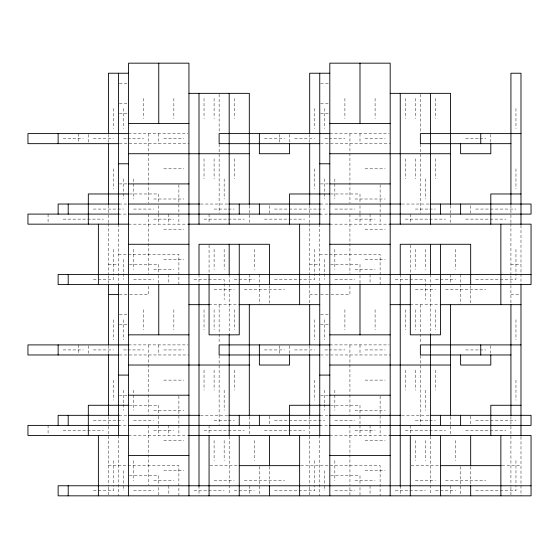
<?xml version="1.0" encoding="UTF-8"?>
<svg xmlns="http://www.w3.org/2000/svg" width="559" height="559" viewBox="0 0 559 559"><rect width="100%" height="100%" fill="white"/><g stroke="black" fill="none" stroke-linecap="round" stroke-linejoin="round"><path stroke-width="0.42" stroke-dasharray="2.79 2.1" d="M119.347 83.291L128.57 83.291M320.587 83.291L329.81 83.291M119.347 103.415L126.893 103.415M320.587 103.415L328.133 103.415M119.347 113.477L128.57 113.477M320.587 113.477L329.81 113.477M128.57 133.601L188.083 133.601M329.81 133.601L389.323 133.601M63.167 138.632L83.291 138.632M93.353 138.632L113.477 138.632M123.539 138.632L126.893 138.632M127.732 138.632L143.663 138.632M163.787 138.632L183.911 138.632M264.407 138.632L284.531 138.632M294.593 138.632L314.717 138.632M324.779 138.632L328.133 138.632M328.971 138.632L344.903 138.632M365.027 138.632L385.151 138.632M465.647 138.632L479.063 138.632M479.901 138.632L485.771 138.632M119.347 143.663L188.942 143.663M320.587 143.663L390.182 143.663M163.787 168.818L183.911 168.818M365.027 168.818L385.151 168.818M119.367 183.911L127.131 183.911M320.607 183.911L328.371 183.911M129.429 193.973L158.756 193.973L158.756 203.197M330.669 193.973L359.996 193.973L359.996 203.197M153.725 199.004L183.911 199.004M354.965 199.004L385.151 199.004M119.081 204.035L127.131 204.035M200.443 204.035L229.19 204.035M320.321 204.035L328.371 204.035M401.683 204.035L430.43 204.035M93.353 209.066L123.539 209.066M133.601 209.066L153.725 209.066M214.097 209.066L227.513 209.066M228.352 209.066L234.221 209.066M274.469 209.066L324.779 209.066M334.841 209.066L354.965 209.066M415.337 209.066L428.753 209.066M429.591 209.066L435.461 209.066M475.709 209.066L515.957 209.066M118.508 214.097L127.131 214.097M319.748 214.097L329.81 214.097M63.167 219.128L103.415 219.128M153.725 219.128L173.849 219.128M204.035 219.128L227.513 219.128M228.352 219.128L244.283 219.128M264.407 219.128L304.655 219.128M354.965 219.128L375.089 219.128M405.275 219.128L428.753 219.128M429.591 219.128L445.523 219.128M465.647 219.128L505.895 219.128M128.57 224.159L188.369 224.159M329.81 224.159L389.609 224.159M163.787 229.19L183.911 229.19M365.027 229.19L385.151 229.19M118.508 254.345L178.88 254.345L178.88 284.531M319.748 254.345L380.12 254.345L380.12 284.531M163.787 259.376L183.911 259.376M365.027 259.376L385.151 259.376M108.446 264.407L118.508 264.407M129.429 264.407L158.756 264.407L158.756 272.792M309.686 264.407L319.748 264.407M330.669 264.407L359.996 264.407L359.996 272.792M510.926 264.407L520.988 264.407M153.725 269.438L173.849 269.438M354.965 269.438L375.089 269.438M93.353 279.5L113.477 279.5L113.477 273.63M133.601 279.5L153.725 279.5M193.973 279.5L224.159 279.5L224.159 299.624M234.221 279.5L254.345 279.5M274.469 279.5L314.717 279.5L314.717 273.63M334.841 279.5L354.965 279.5M395.213 279.5L425.399 279.5L425.399 299.624M435.461 279.5L455.585 279.5M475.709 279.5L515.957 279.5L515.957 273.63M214.097 289.562L234.221 289.562M244.283 289.562L284.531 289.562M415.337 289.562L435.461 289.562M445.523 289.562L485.771 289.562M119.347 294.593L128.856 294.593M129.723 294.593L148.694 294.593L148.694 285.369M309.686 294.593L318.909 294.593M320.587 294.593L330.096 294.593M330.963 294.593L349.934 294.593L349.934 285.369M510.926 294.593L520.149 294.593M209.066 304.655L238.393 304.655M410.306 304.655L439.633 304.655M119.347 314.717L126.893 314.717M320.587 314.717L328.133 314.717M119.347 324.779L128.57 324.779M320.587 324.779L329.81 324.779M128.57 344.903L188.083 344.903M329.81 344.903L389.323 344.903M63.167 349.934L83.291 349.934M93.353 349.934L113.477 349.934M123.539 349.934L126.893 349.934M127.732 349.934L143.663 349.934M163.787 349.934L183.911 349.934M264.407 349.934L284.531 349.934M294.593 349.934L314.717 349.934M324.779 349.934L328.133 349.934M328.971 349.934L344.903 349.934M365.027 349.934L385.151 349.934M465.647 349.934L479.063 349.934M479.901 349.934L485.771 349.934M119.347 354.965L188.942 354.965M320.587 354.965L390.182 354.965M163.787 380.12L183.911 380.12M365.027 380.12L385.151 380.12M119.367 395.213L127.131 395.213M320.607 395.213L328.371 395.213M129.429 405.275L158.756 405.275L158.756 414.499M330.669 405.275L359.996 405.275L359.996 414.499M153.725 410.306L183.911 410.306M354.965 410.306L385.151 410.306M119.081 415.337L127.131 415.337M200.443 415.337L229.19 415.337M320.321 415.337L328.371 415.337M401.683 415.337L430.43 415.337M93.353 420.368L123.539 420.368M133.601 420.368L153.725 420.368M214.097 420.368L227.513 420.368M228.352 420.368L234.221 420.368M274.469 420.368L324.779 420.368M334.841 420.368L354.965 420.368M415.337 420.368L428.753 420.368M429.591 420.368L435.461 420.368M475.709 420.368L515.957 420.368M118.508 425.399L127.131 425.399M319.748 425.399L329.81 425.399M63.167 430.43L103.415 430.43M153.725 430.43L173.849 430.43M204.035 430.43L227.513 430.43M228.352 430.43L244.283 430.43M264.407 430.43L304.655 430.43M354.965 430.43L375.089 430.43M405.275 430.43L428.753 430.43M429.591 430.43L445.523 430.43M465.647 430.43L505.895 430.43M128.57 435.461L188.369 435.461M329.81 435.461L389.609 435.461M163.787 440.492L183.911 440.492M365.027 440.492L385.151 440.492M108.446 465.647L178.88 465.647L178.88 495.833M209.925 465.647L238.393 465.647M300.777 465.647L380.12 465.647L380.12 495.833M411.165 465.647L439.633 465.647M502.017 465.647L520.988 465.647M163.787 470.678L183.911 470.678M365.027 470.678L385.151 470.678M129.429 475.709L158.756 475.709L158.756 484.933M330.669 475.709L359.996 475.709L359.996 484.933M153.725 480.74L173.849 480.74M214.097 480.74L234.221 480.74M244.283 480.74L284.531 480.74M354.965 480.74L375.089 480.74M415.337 480.74L435.461 480.74M445.523 480.74L485.771 480.74M93.353 490.802L113.477 490.802L113.477 485.771M133.601 490.802L153.725 490.802M193.973 490.802L224.159 490.802M234.221 490.802L254.345 490.802M274.469 490.802L314.717 490.802L314.717 485.771M334.841 490.802L354.965 490.802M395.213 490.802L425.399 490.802M435.461 490.802L455.585 490.802M475.709 490.802L515.957 490.802L515.957 485.771M520.988 225.312L520.988 273.61M520.988 273.896L520.988 283.378M520.988 436.614L520.988 495.833M515.957 108.446L515.957 128.57M515.957 168.818L515.957 188.942M515.957 249.314L515.957 272.792M515.957 319.748L515.957 339.872M515.957 380.12L515.957 400.244M515.957 460.616L515.957 484.933M510.926 205.188L510.926 223.3M510.926 223.586L510.926 274.755M510.926 275.622L510.926 285.104M510.926 285.39L510.926 303.502M510.926 416.49L510.926 486.344M510.926 487.21L510.926 495.833M490.802 134.44L490.802 142.825M490.802 345.741L490.802 353.288M470.678 205.712L470.678 213.258M470.678 285.684L470.678 302.929M470.678 416.175L470.678 424.56M470.678 466.506L470.678 484.618M460.616 274.469L460.616 304.655M460.616 466.506L460.616 494.994M455.585 249.314L455.585 269.438M455.585 440.492L455.585 460.616M450.554 205.474L450.554 214.097M450.554 214.936L450.554 222.482M450.554 274.469L450.554 283.692M450.554 416.776L450.554 425.399M450.554 426.238L450.554 434.623M450.554 485.771L450.554 494.994M435.461 98.384L435.461 118.508M435.461 158.756L435.461 178.88M435.461 309.686L435.461 329.81M435.461 370.058L435.461 390.182M430.43 274.469L430.43 333.982M430.43 436.32L430.43 494.994M425.399 178.88L425.399 199.004M425.399 249.314L425.399 269.438M425.399 390.182L425.399 410.306M425.399 440.492L425.399 460.616M420.368 94.212L420.368 133.028M420.368 144.236L420.368 213.238M420.368 304.655L420.368 343.464M420.368 355.538L420.368 424.54M415.337 98.384L415.337 118.508M415.337 158.756L415.337 178.88M415.337 249.314L415.337 269.438M415.337 309.686L415.337 329.81M415.337 370.058L415.337 390.182M415.337 440.492L415.337 460.616M410.306 214.097L410.306 222.482M410.306 245.142L410.306 273.61M410.306 425.399L410.306 434.623M405.275 98.384L405.275 118.508M405.275 158.756L405.275 178.88M405.275 309.686L405.275 329.81M405.275 370.058L405.275 390.182M400.244 274.469L400.244 283.092M400.244 485.771L400.244 495.833M380.12 184.77L380.12 213.258M380.12 214.097L380.12 224.159M380.12 396.072L380.12 424.56M380.12 425.399L380.12 435.461M375.089 98.384L375.089 118.508M375.089 309.686L375.089 329.81M370.058 214.097L370.058 224.159M370.058 274.469L370.058 283.692M370.058 425.399L370.058 435.461M370.058 485.771L370.058 494.994M359.996 133.601L359.996 143.663M359.996 205.712L359.996 213.258M359.996 214.097L359.996 224.159M359.996 275.308L359.996 283.092M359.996 344.903L359.996 354.965M359.996 416.175L359.996 424.56M359.996 425.399L359.996 435.461M359.996 487.448L359.996 494.994M349.934 133.601L349.934 203.176M349.934 214.097L349.934 273.61M349.934 344.903L349.934 393.774M349.934 394.64L349.934 414.478M349.934 425.399L349.934 453.859M349.934 454.726L349.934 484.912M349.934 487.448L349.934 494.994M344.903 98.384L344.903 118.508M344.903 309.686L344.903 329.81M334.841 178.88L334.841 199.004M334.841 249.314L334.841 269.438M334.841 390.182L334.841 410.306M334.841 460.616L334.841 480.74M324.779 108.446L324.779 128.57M324.779 178.88L324.779 199.004M324.779 259.376L324.779 272.792M324.779 273.63L324.779 279.5M324.779 319.748L324.779 339.872M324.779 390.182L324.779 403.598M324.779 404.436L324.779 410.306M324.779 470.678L324.779 484.933M324.779 485.771L324.779 490.802M319.748 224.159L319.748 284.531M319.748 435.461L319.748 495.833M314.717 108.446L314.717 128.57M314.717 168.818L314.717 188.942M314.717 249.314L314.717 272.792M314.717 319.748L314.717 339.872M314.717 380.12L314.717 400.244M314.717 460.616L314.717 484.933M309.686 134.44L309.686 142.825M309.686 205.188L309.686 223.3M309.686 223.586L309.686 274.755M309.686 275.622L309.686 285.104M309.686 285.39L309.686 303.502M309.686 345.741L309.686 353.526M309.686 416.49L309.686 486.344M309.686 487.21L309.686 495.833M289.562 134.44L289.562 142.825M289.562 345.741L289.562 353.288M279.5 134.44L279.5 142.825M279.5 345.741L279.5 353.288M269.438 205.712L269.438 213.258M269.438 285.684L269.438 304.655M269.438 416.175L269.438 424.56M269.438 466.506L269.438 484.618M259.376 274.469L259.376 304.655M259.376 466.506L259.376 494.994M254.345 249.314L254.345 269.438M254.345 440.492L254.345 460.616M249.314 205.474L249.314 214.097M249.314 214.936L249.314 222.482M249.314 274.469L249.314 283.692M249.314 416.776L249.314 425.399M249.314 426.238L249.314 434.623M249.314 485.771L249.314 494.994M234.221 98.384L234.221 118.508M234.221 158.756L234.221 178.88M234.221 309.686L234.221 329.81M234.221 370.058L234.221 390.182M229.19 274.469L229.19 333.982M229.19 436.32L229.19 494.994M224.159 178.88L224.159 199.004M224.159 249.314L224.159 269.438M224.159 390.182L224.159 410.306M224.159 440.492L224.159 460.616M219.128 94.212L219.128 133.028M219.128 144.236L219.128 213.238M219.128 304.655L219.128 343.464M219.128 355.538L219.128 424.54M214.097 98.384L214.097 118.508M214.097 158.756L214.097 178.88M214.097 249.314L214.097 269.438M214.097 309.686L214.097 329.81M214.097 370.058L214.097 390.182M214.097 440.492L214.097 460.616M209.066 214.097L209.066 222.482M209.066 245.142L209.066 273.61M209.066 425.399L209.066 434.623M204.035 98.384L204.035 118.508M204.035 158.756L204.035 178.88M204.035 309.686L204.035 329.81M204.035 370.058L204.035 390.182M199.004 274.469L199.004 283.092M199.004 485.771L199.004 495.833M178.88 184.77L178.88 213.258M178.88 214.097L178.88 224.159M178.88 396.072L178.88 424.56M178.88 425.399L178.88 435.461M173.849 98.384L173.849 118.508M173.849 309.686L173.849 329.81M168.818 214.097L168.818 224.159M168.818 274.469L168.818 283.692M168.818 425.399L168.818 435.461M168.818 485.771L168.818 494.994M158.756 133.601L158.756 143.663M158.756 205.712L158.756 213.258M158.756 214.097L158.756 224.159M158.756 275.308L158.756 283.092M158.756 344.903L158.756 354.965M158.756 416.175L158.756 424.56M158.756 425.399L158.756 435.461M158.756 487.448L158.756 494.994M148.694 133.601L148.694 203.176M148.694 214.097L148.694 273.61M148.694 344.903L148.694 393.774M148.694 394.64L148.694 414.478M148.694 425.399L148.694 453.859M148.694 454.726L148.694 484.912M143.663 98.384L143.663 118.508M143.663 309.686L143.663 329.81M133.601 178.88L133.601 199.004M133.601 249.314L133.601 269.438M133.601 390.182L133.601 410.306M133.601 460.616L133.601 480.74M123.539 108.446L123.539 128.57M123.539 178.88L123.539 199.004M123.539 259.376L123.539 272.792M123.539 273.63L123.539 279.5M123.539 319.748L123.539 339.872M123.539 390.182L123.539 403.598M123.539 404.436L123.539 410.306M123.539 470.678L123.539 484.933M123.539 485.771L123.539 490.802M118.508 224.159L118.508 284.531M118.508 435.461L118.508 495.833M113.477 108.446L113.477 128.57M113.477 168.818L113.477 188.942M113.477 249.314L113.477 272.792M113.477 319.748L113.477 339.872M113.477 380.12L113.477 400.244M113.477 460.616L113.477 484.933M108.446 134.44L108.446 142.825M108.446 205.188L108.446 223.3M108.446 223.586L108.446 274.755M108.446 275.622L108.446 283.378M108.446 345.741L108.446 353.526M108.446 416.49L108.446 486.344M108.446 487.21L108.446 495.833M88.322 134.44L88.322 142.825M88.322 345.741L88.322 353.288M78.26 133.601L78.26 142.825M78.26 344.903L78.26 353.288M48.074 214.097L48.074 222.482M48.074 425.399L48.074 434.623"/><path stroke-width="0.84" d="M128.57 73.229L108.446 73.229L108.446 133.601M329.81 73.229L309.686 73.229L309.686 133.601M188.942 93.353L249.314 93.353L249.314 204.608M390.182 93.353L450.554 93.353L450.554 204.608M128.57 123.539L188.942 123.539M329.81 123.539L390.182 123.539M128.57 133.601L27.95 133.601L27.95 143.663L118.508 143.663M329.81 133.601L219.128 133.601L219.128 143.663L319.748 143.663M520.988 133.601L420.368 133.601L420.368 143.663L510.926 143.663M128.57 153.725L249.314 153.725M329.81 153.725L450.554 153.725M118.508 163.787L128.57 163.787M319.748 163.787L329.81 163.787M128.57 183.911L188.942 183.911M329.81 183.911L390.182 183.911M128.57 193.973L88.322 193.973L88.322 224.159M329.81 193.973L289.562 193.973L289.562 224.159M520.988 193.973L490.802 193.973L490.802 224.159M119.081 204.035L58.136 204.035L58.136 214.097M128.57 204.035L199.577 204.035M228.904 204.035L320.321 204.035M329.81 204.035L400.817 204.035M430.144 204.035L531.05 204.035L531.05 214.097L329.81 214.097M119.081 214.097L27.95 214.097L27.95 224.159L128.57 224.159M128.57 214.097L320.321 214.097M188.369 224.159L329.81 224.159M389.609 224.159L531.05 224.159L531.05 284.531L58.136 284.531L58.136 274.469L531.05 274.469M128.57 244.283L188.942 244.283M329.81 244.283L390.182 244.283M108.446 294.593L118.508 294.593M188.942 304.655L209.352 304.655M238.966 304.655L319.748 304.655M390.182 304.655L410.592 304.655M440.206 304.655L520.988 304.655M128.57 334.841L188.942 334.841M329.81 334.841L390.182 334.841M128.57 344.903L27.95 344.903L27.95 354.965L118.508 354.965M329.81 344.903L219.128 344.903L219.128 354.965L319.748 354.965M520.988 344.903L420.368 344.903L420.368 354.965L510.926 354.965M128.57 365.027L249.314 365.027M329.81 365.027L450.554 365.027M118.508 375.089L128.57 375.089M319.748 375.089L329.81 375.089M128.57 395.213L188.942 395.213M329.81 395.213L390.182 395.213M128.57 405.275L88.322 405.275L88.322 435.461M329.81 405.275L289.562 405.275L289.562 435.461M520.988 405.275L490.802 405.275L490.802 435.461M119.081 415.337L58.136 415.337L58.136 425.399M128.57 415.337L199.577 415.337M228.904 415.337L320.321 415.337M329.81 415.337L400.817 415.337M430.144 415.337L531.05 415.337L531.05 425.399L329.81 425.399M119.081 425.399L27.95 425.399L27.95 435.461L128.57 435.461M128.57 425.399L320.321 425.399M188.369 435.461L329.81 435.461M389.609 435.461L531.05 435.461L531.05 495.833L58.136 495.833L58.136 485.771L531.05 485.771M128.57 455.585L188.942 455.585M329.81 455.585L390.182 455.585M239.252 465.647L299.91 465.647M440.492 465.647L501.15 465.647M520.988 224.445L520.988 73.229L510.926 73.229L510.926 204.321M520.988 283.958L520.988 435.747M510.926 304.369L510.926 415.623M500.864 224.159L500.864 304.655M500.864 435.461L500.864 495.833M490.802 143.663L490.802 153.725L460.616 153.725L460.616 143.663M490.802 354.965L490.802 365.027L460.616 365.027L460.616 354.965M480.74 133.601L480.74 143.663M480.74 344.903L480.74 354.965M470.678 284.531L470.678 244.283L400.244 244.283L400.244 274.469M470.678 435.461L470.678 465.647M470.678 485.771L470.678 495.833M460.616 204.035L460.616 214.097M460.616 415.337L460.616 425.399M450.554 304.655L450.554 415.91M440.492 204.035L440.492 214.097M440.492 244.283L440.492 334.841L410.306 334.841L410.306 274.469M440.492 415.337L440.492 425.399M440.492 435.461L440.492 495.833M430.43 93.353L430.43 224.159M430.43 244.283L430.43 274.469M430.43 334.841L430.43 435.461M410.306 435.461L410.306 495.833M400.244 93.353L400.244 224.159M400.244 283.958L400.244 486.344M390.182 495.833L390.182 63.167L329.81 63.167L329.81 495.833M359.996 63.167L359.996 123.539M359.996 283.958L359.996 334.841M319.748 73.229L319.748 224.159M319.748 283.958L319.748 435.461M309.686 143.09L309.686 204.321M309.686 304.369L309.686 344.903M309.686 354.392L309.686 415.623M299.624 224.159L299.624 304.655M299.624 435.461L299.624 495.833M289.562 143.663L289.562 153.725L259.376 153.725L259.376 133.601M289.562 354.965L289.562 365.027L259.376 365.027L259.376 344.903M269.438 284.531L269.438 244.283L199.004 244.283L199.004 274.469M269.438 435.461L269.438 465.647M269.438 485.771L269.438 495.833M259.376 204.035L259.376 214.097M259.376 415.337L259.376 425.399M249.314 304.655L249.314 415.91M239.252 204.035L239.252 214.097M239.252 244.283L239.252 334.841L209.066 334.841L209.066 274.469M239.252 415.337L239.252 425.399M239.252 435.461L239.252 495.833M229.19 93.353L229.19 224.159M229.19 244.283L229.19 274.469M229.19 334.841L229.19 435.461M209.066 435.461L209.066 495.833M199.004 93.353L199.004 224.159M199.004 283.958L199.004 486.344M188.942 495.833L188.942 63.167L128.57 63.167L128.57 495.833M158.756 63.167L158.756 123.539M158.756 283.958L158.756 334.841M118.508 73.229L118.508 224.159M118.508 284.245L118.508 435.461M108.446 143.09L108.446 204.321M108.446 284.245L108.446 344.903M108.446 354.392L108.446 415.623M98.384 224.159L98.384 284.531M98.384 435.461L98.384 495.833M68.198 204.035L68.198 214.097M68.198 274.469L68.198 284.531M68.198 415.337L68.198 425.399M68.198 485.771L68.198 495.833M58.136 133.601L58.136 143.663M58.136 344.903L58.136 354.965"/></g></svg>
